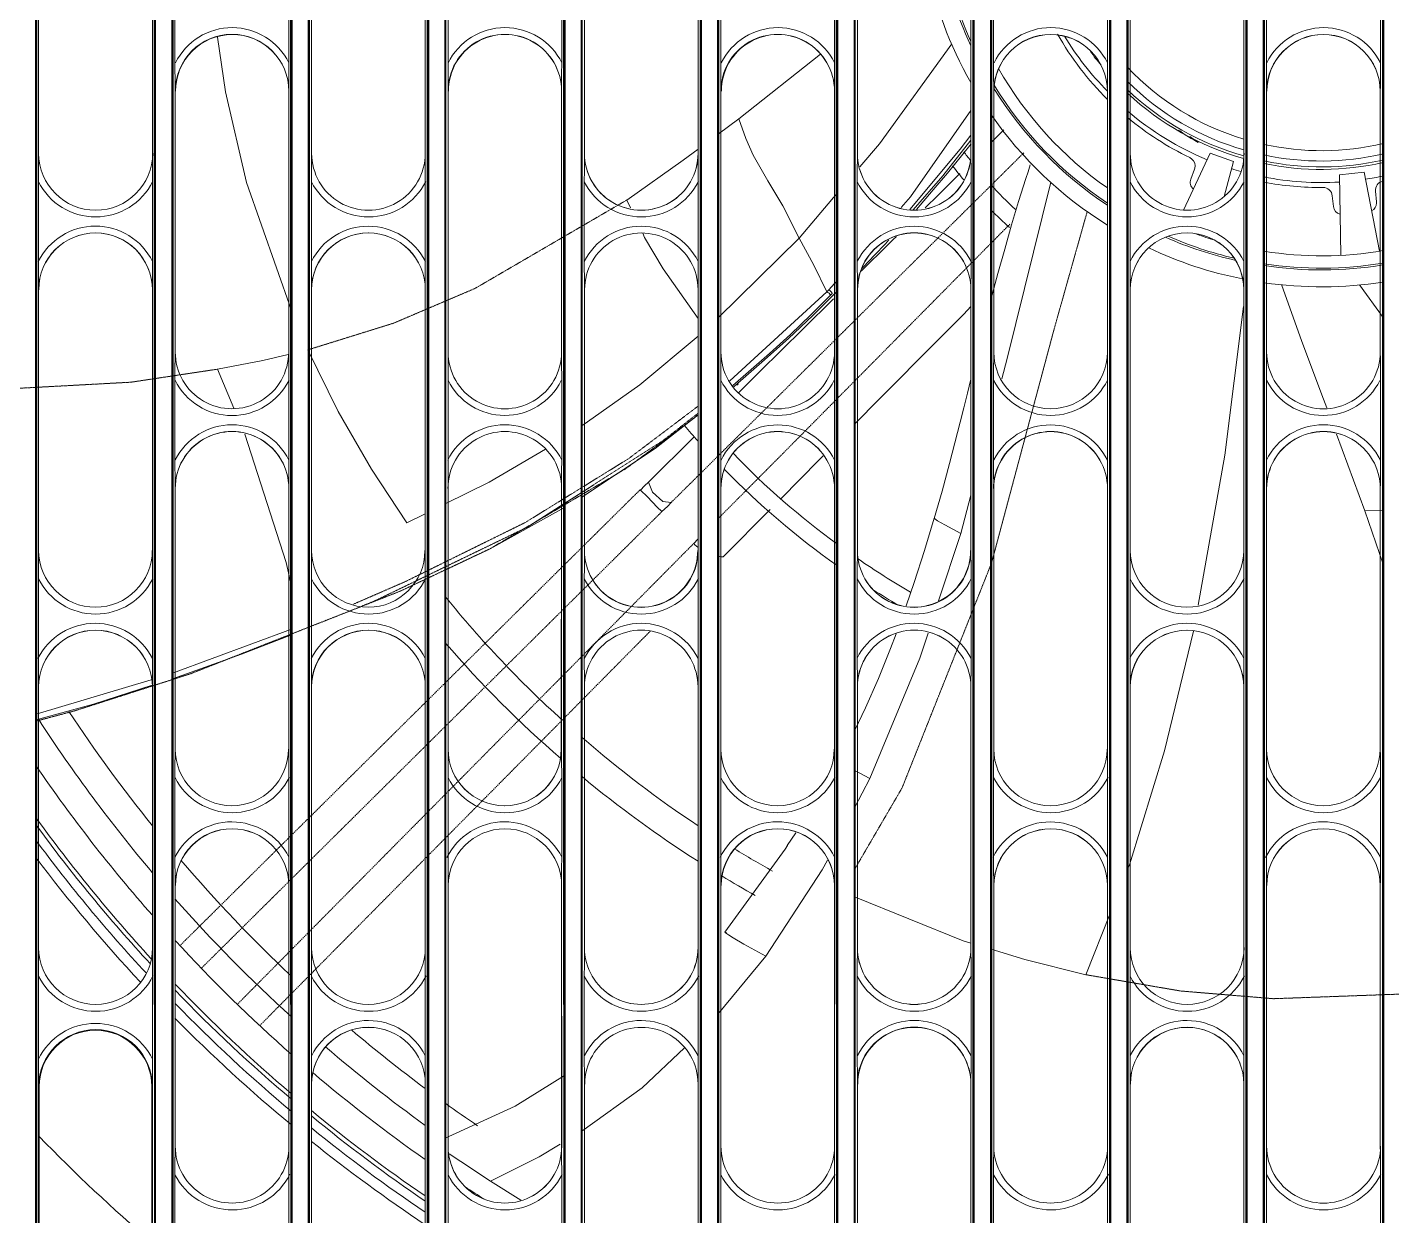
# Model space of a CAD drawing. Header units: millimetres. Extents: x -9498 to 115159, y -2045 to 31741.
# Drawn here: x 45141.4 to 45581, y 2691.7 to 3074.4 of the extents above; entities that cross this region are included whole.
import ezdxf

# ---------------------------------------------------------------- set-up
doc = ezdxf.new("R2010")
doc.units = ezdxf.units.MM
doc.linetypes.add('PDF_IMPORT', pattern=[1, 0.8, -0.2])
doc.layers.add('PDF5_Geometry', color=7, linetype='Continuous')

# ---------------------------------------------------------------- blocks, each defined once
blk = doc.blocks.new('pohlad vonkajšia')
at = {"layer": 'PDF5_Geometry', "lineweight": 13}
for points in [[(16148.65, 2749.99), (16148.65, 2113.05), (16129.29, 2113.05), (16129.29, 2749.99)], [(16129.39, 2749.99), (16129.39, 2113.15), (16129.29, 2113.05)], [(16129.5, 2749.99), (16129.5, 2113.41)], [(16148.13, 2451.62), (16148.13, 2409.65), (16148.13, 2408.63), (16148.15, 2407.59), (16148.15, 2405.52), (16148.15, 2405.07), (16148.15, 2392.23), (16148.15, 2390.44), (16148.13, 2388.31), (16148.13, 2387.79), (16148.13, 2387.67), (16148.13, 2345.7), (16148.13, 2344.67), (16148.15, 2343.65), (16148.15, 2341.6), (16148.15, 2341.14), (16148.15, 2328.31), (16148.15, 2326.47), (16148.13, 2324.39), (16148.13, 2323.87), (16148.13, 2323.71), (16148.13, 2281.76), (16148.13, 2280.75), (16148.15, 2279.71), (16148.15, 2277.65), (16148.15, 2277.17), (16148.15, 2263.8), (16148.15, 2261.18), (16148.15, 2259.4), (16148.15, 2218.21)], [(16148.45, 2113.41), (16148.34, 2750.09)], [(16148.55, 2749.99), (16148.55, 2113.15), (16148.65, 2113.05)], [(16170.64, 2749.99), (16170.64, 2113.05), (16151.27, 2113.05), (16151.27, 2749.99)], [(16151.27, 2113.05), (16151.38, 2113.15), (16151.38, 2749.99)], [(16151.48, 2749.99), (16151.48, 2113.41), (16170.43, 2113.41)], [(16170.12, 2437.06), (16170.12, 2424.21), (16170.12, 2422.41), (16170.12, 2420.27), (16170.12, 2419.75), (16170.12, 2419.65), (16170.12, 2377.66), (16170.12, 2376.64), (16170.12, 2375.62), (16170.12, 2373.55), (16170.12, 2373.1), (16170.12, 2360.26), (16170.12, 2358.45), (16170.12, 2356.34), (16170.12, 2355.82), (16170.12, 2355.68), (16170.12, 2313.71), (16170.12, 2312.72), (16170.12, 2311.7), (16170.12, 2309.62), (16170.12, 2309.15), (16170.12, 2296.32), (16170.12, 2294.5), (16170.12, 2292.4), (16170.12, 2291.88), (16170.12, 2291.76), (16170.12, 2249.79), (16170.12, 2248.77), (16170.12, 2247.75), (16170.12, 2245.68), (16170.12, 2245.2), (16170.12, 2230.95)], [(16170.43, 2113.41), (16170.32, 2750.09)], [(16170.64, 2113.05), (16170.53, 2113.15), (16170.53, 2749.99)], [(16192.64, 2749.99), (16192.64, 2113.05), (16173.24, 2113.05), (16173.24, 2749.99)], [(16173.34, 2749.99), (16173.34, 2113.15), (16173.24, 2113.05)], [(16173.44, 2749.99), (16173.44, 2113.41), (16192.43, 2113.41)], [(16192.1, 2451.62), (16192.1, 2409.65), (16192.1, 2408.63), (16192.1, 2407.59), (16192.1, 2405.52), (16192.1, 2405.07), (16192.1, 2392.23), (16192.1, 2390.44), (16192.1, 2388.31), (16192.1, 2387.79), (16192.1, 2387.67), (16192.1, 2345.7), (16192.1, 2344.67), (16192.1, 2343.65), (16192.1, 2341.6), (16192.1, 2341.14), (16192.1, 2328.31), (16192.1, 2326.47), (16192.1, 2324.39), (16192.1, 2323.87), (16192.1, 2323.71), (16192.1, 2281.76), (16192.1, 2280.75), (16192.1, 2279.71), (16192.1, 2277.65), (16192.1, 2277.17), (16192.1, 2264.35), (16192.1, 2262.53), (16192.1, 2260.44), (16192.1, 2259.92), (16192.1, 2259.78), (16192.1, 2217.82)], [(16192.43, 2113.41), (16192.31, 2750.09)], [(16192.53, 2749.99), (16192.53, 2113.15), (16192.64, 2113.05)], [(16214.62, 2749.99), (16214.62, 2113.05), (16195.22, 2113.05), (16195.22, 2749.99)], [(16195.22, 2113.05), (16195.32, 2113.15), (16195.32, 2749.99)], [(16195.41, 2749.99), (16195.41, 2113.41), (16214.41, 2113.41)], [(16214.1, 2437.06), (16214.1, 2424.21), (16214.06, 2422.41), (16214.06, 2420.27), (16214.06, 2419.75), (16214.06, 2419.65), (16214.06, 2377.66), (16214.06, 2376.64), (16214.06, 2375.62), (16214.1, 2373.55), (16214.1, 2373.1), (16214.1, 2360.26), (16214.06, 2358.45), (16214.06, 2356.34), (16214.06, 2355.82), (16214.06, 2355.68), (16214.06, 2313.71), (16214.06, 2312.72), (16214.06, 2311.7), (16214.1, 2309.62), (16214.1, 2309.15), (16214.1, 2296.32), (16214.06, 2294.5), (16214.06, 2292.4), (16214.06, 2291.88), (16214.06, 2291.76), (16214.06, 2249.79), (16214.06, 2248.77), (16214.06, 2247.75), (16214.1, 2245.68), (16214.1, 2245.2), (16214.1, 2232.37)], [(16214.41, 2113.41), (16214.31, 2750.09)], [(16214.51, 2749.99), (16214.51, 2113.15), (16214.62, 2113.05)], [(16236.58, 2749.99), (16236.58, 2113.05), (16217.18, 2113.05), (16217.18, 2749.99)], [(16217.18, 2113.05), (16217.29, 2113.15), (16217.29, 2749.99)], [(16217.39, 2749.99), (16217.39, 2113.41), (16236.39, 2113.41)], [(16236.39, 2749.99), (16236.39, 2113.41)], [(16236.03, 2217.82), (16236.03, 2259.78), (16236.03, 2259.92), (16236.05, 2260.44), (16236.05, 2262.53), (16236.05, 2264.35), (16236.05, 2277.17), (16236.05, 2277.65), (16236.05, 2279.71), (16236.05, 2280.75), (16236.03, 2281.76), (16236.03, 2323.71), (16236.03, 2323.87), (16236.05, 2324.39), (16236.05, 2326.47), (16236.05, 2328.31), (16236.05, 2341.14), (16236.05, 2341.6), (16236.05, 2343.65), (16236.05, 2344.67), (16236.03, 2345.7), (16236.03, 2387.67), (16236.03, 2387.79), (16236.05, 2388.31), (16236.05, 2390.44), (16236.05, 2392.23), (16236.05, 2405.07), (16236.05, 2405.52), (16236.05, 2407.59), (16236.05, 2408.63), (16236.03, 2409.65), (16236.03, 2451.62)], [(16217.74, 2451.62), (16217.74, 2409.65), (16217.74, 2409.51), (16217.74, 2408.99), (16217.74, 2406.87), (16217.7, 2405.07), (16217.7, 2392.23), (16217.7, 2392.09), (16217.74, 2388.71), (16217.74, 2387.67), (16217.74, 2345.7), (16217.74, 2345.57), (16217.74, 2345.05), (16217.74, 2342.92), (16217.7, 2341.14), (16217.7, 2328.31), (16217.7, 2328.13), (16217.74, 2324.75), (16217.74, 2323.71), (16217.74, 2281.76), (16217.74, 2281.6), (16217.74, 2281.08), (16217.74, 2279), (16217.7, 2277.17), (16217.7, 2264.35), (16217.7, 2264.18), (16217.74, 2260.82), (16217.74, 2259.78), (16217.74, 2217.82)], [(16236.5, 2749.99), (16236.5, 2113.15), (16236.58, 2113.05)], [(16258.55, 2749.99), (16258.55, 2113.05), (16239.17, 2113.05), (16239.17, 2749.99)], [(16239.27, 2749.99), (16239.27, 2113.15), (16239.17, 2113.05)], [(16239.37, 2749.99), (16239.37, 2113.41), (16258.34, 2113.41)], [(16258.03, 2437.06), (16258.03, 2424.21), (16258.03, 2422.41), (16258.01, 2420.27), (16258.01, 2419.75), (16258.01, 2419.65), (16258.01, 2377.66), (16258.01, 2376.64), (16258.03, 2375.62), (16258.03, 2373.55), (16258.03, 2373.1), (16258.03, 2360.26), (16258.03, 2358.45), (16258.01, 2356.34), (16258.01, 2355.82), (16258.01, 2355.68), (16258.01, 2313.71), (16258.01, 2312.72), (16258.03, 2311.7), (16258.03, 2309.62), (16258.03, 2309.15), (16258.03, 2296.32), (16258.03, 2294.5), (16258.01, 2292.4), (16258.01, 2291.88), (16258.01, 2291.76), (16258.01, 2249.79), (16258.01, 2248.77), (16258.03, 2247.75), (16258.03, 2245.68), (16258.03, 2245.2), (16258.03, 2232.37)], [(16258.34, 2113.41), (16258.24, 2750.09)], [(16258.44, 2749.99), (16258.44, 2113.15), (16258.55, 2113.05)], [(16280.53, 2749.99), (16280.53, 2113.05), (16261.17, 2113.05), (16261.17, 2749.99)], [(16261.17, 2113.05), (16261.25, 2113.15), (16261.25, 2749.99)], [(16261.36, 2749.99), (16261.36, 2113.41), (16280.32, 2113.41)], [(16279.99, 2451.62), (16279.99, 2409.65), (16279.99, 2408.63), (16280.01, 2407.59), (16280.01, 2405.52), (16280.01, 2405.07), (16280.01, 2392.23), (16280.01, 2390.44), (16279.99, 2388.31), (16279.99, 2387.79), (16279.99, 2387.67), (16279.99, 2345.7), (16279.99, 2344.67), (16280.01, 2343.65), (16280.01, 2341.6), (16280.01, 2341.14), (16280.01, 2328.31), (16280.01, 2326.47), (16279.99, 2324.39), (16279.99, 2323.87), (16279.99, 2323.71), (16279.99, 2281.76), (16279.99, 2280.75), (16280.01, 2279.71), (16280.01, 2277.65), (16280.01, 2277.17), (16280.01, 2264.35), (16280.01, 2262.53), (16279.99, 2260.44), (16279.99, 2259.92), (16279.99, 2259.78), (16279.99, 2217.82)], [(16280.32, 2113.41), (16280.22, 2750.09)], [(16280.43, 2749.99), (16280.43, 2113.15), (16280.53, 2113.05)], [(16302.51, 2749.99), (16302.51, 2113.05), (16283.13, 2113.05), (16283.13, 2749.99)], [(16283.13, 2113.05), (16283.23, 2113.15), (16283.23, 2749.99)], [(16283.34, 2749.99), (16283.34, 2113.41)], [(16283.65, 2232.37), (16283.65, 2245.2), (16283.65, 2247.02), (16283.68, 2249.12), (16283.68, 2249.64), (16283.68, 2249.79), (16283.68, 2291.76), (16283.68, 2292.75), (16283.65, 2293.77), (16283.65, 2295.85), (16283.65, 2296.32), (16283.65, 2309.15), (16283.65, 2310.97), (16283.68, 2313.07), (16283.68, 2313.59), (16283.68, 2313.71), (16283.68, 2355.68), (16283.68, 2356.7), (16283.65, 2357.74), (16283.65, 2359.81), (16283.65, 2360.26), (16283.65, 2373.1), (16283.65, 2374.91), (16283.68, 2377.02), (16283.68, 2377.54), (16283.68, 2377.66), (16283.68, 2419.65), (16283.68, 2420.66), (16283.65, 2421.66), (16283.65, 2423.76), (16283.65, 2424.21), (16283.65, 2437.06)], [(16283.34, 2113.41), (16302.3, 2113.41), (16302.3, 2749.99)], [(16302.41, 2749.99), (16302.41, 2113.15), (16302.51, 2113.05)], [(16324.49, 2749.99), (16324.49, 2113.05), (16305.11, 2113.05), (16305.11, 2749.99)], [(16305.22, 2113.15), (16305.32, 2749.99), (16305.32, 2113.41)], [(16305.65, 2217.82), (16305.65, 2259.78), (16305.63, 2260.78), (16305.63, 2261.81), (16305.63, 2263.87), (16305.63, 2264.35), (16305.63, 2277.17), (16305.63, 2279), (16305.65, 2281.08), (16305.65, 2281.6), (16305.65, 2281.76), (16305.65, 2323.71), (16305.63, 2324.72), (16305.63, 2325.76), (16305.63, 2327.82), (16305.63, 2328.31), (16305.63, 2341.14), (16305.63, 2342.92), (16305.65, 2345.05), (16305.65, 2345.57), (16305.65, 2345.7), (16305.65, 2387.67), (16305.65, 2387.84), (16305.65, 2388), (16305.65, 2388.19), (16305.63, 2388.32), (16305.63, 2388.69), (16305.63, 2389.71), (16305.63, 2390.75), (16305.63, 2391.77), (16305.63, 2392.23), (16305.63, 2405.07), (16305.63, 2405.97), (16305.63, 2406.87), (16305.63, 2407.93), (16305.65, 2408.99), (16305.65, 2409.51), (16305.65, 2409.65), (16305.65, 2451.62)], [(16324.29, 2749.99), (16324.29, 2113.41), (16323.97, 2123.41)], [(16324.39, 2749.99), (16324.39, 2113.15), (16324.49, 2113.05)], [(16346.48, 2749.99), (16346.48, 2113.05), (16327.09, 2113.05), (16327.09, 2749.99)], [(16327.09, 2113.05), (16327.2, 2113.15), (16327.2, 2749.99)], [(16327.3, 2749.99), (16327.3, 2113.41)], [(16327.61, 2232.37), (16327.61, 2245.2), (16327.61, 2247.02), (16327.61, 2249.12), (16327.63, 2249.64), (16327.63, 2249.79), (16327.63, 2291.76), (16327.61, 2292.75), (16327.61, 2293.77), (16327.61, 2295.85), (16327.61, 2296.32), (16327.61, 2309.15), (16327.61, 2310.97), (16327.61, 2313.07), (16327.63, 2313.59), (16327.63, 2313.71), (16327.63, 2355.68), (16327.61, 2356.7), (16327.61, 2357.74), (16327.61, 2359.81), (16327.61, 2360.26), (16327.61, 2373.1), (16327.61, 2374.02), (16327.61, 2374.91), (16327.61, 2375.98), (16327.61, 2377.02), (16327.63, 2377.54), (16327.63, 2377.66), (16327.63, 2419.65), (16327.61, 2419.82), (16327.61, 2419.96), (16327.61, 2420.15), (16327.61, 2420.31), (16327.61, 2420.66), (16327.61, 2421.66), (16327.61, 2422.72), (16327.61, 2423.76), (16327.61, 2424.21), (16327.61, 2437.06)], [(16346.29, 2749.99), (16346.29, 2113.41), (16327.3, 2113.41)], [(16346.39, 2749.99), (16346.39, 2113.15), (16346.48, 2113.05)], [(16301.99, 2437.06), (16301.99, 2424.21), (16301.99, 2423.29), (16301.99, 2422.41), (16301.99, 2421.33), (16301.99, 2420.27), (16301.99, 2419.75), (16301.99, 2419.65), (16301.99, 2377.66), (16301.99, 2377.49), (16301.99, 2377.33), (16301.99, 2377.14), (16301.99, 2376.97), (16301.99, 2376.62), (16301.99, 2375.74), (16301.99, 2374.94), (16301.99, 2374.96), (16301.99, 2374.11), (16301.99, 2373.24), (16301.99, 2373.1), (16301.99, 2360.26), (16301.99, 2358.45), (16301.99, 2356.34), (16301.99, 2355.82), (16301.99, 2355.68), (16301.99, 2313.71), (16301.99, 2312.67), (16301.99, 2309.31), (16301.99, 2309.15), (16301.99, 2296.32), (16301.99, 2294.5), (16301.99, 2292.4), (16301.99, 2291.88), (16301.99, 2291.76), (16301.99, 2249.79), (16301.99, 2248.75), (16301.99, 2245.37), (16301.99, 2245.2), (16301.99, 2232.37)], [(16323.96, 2451.62), (16323.96, 2409.65), (16323.97, 2409.46), (16323.97, 2409.3), (16323.97, 2409.13), (16323.97, 2408.94), (16323.97, 2408.61), (16323.97, 2407.72), (16323.97, 2406.89), (16323.97, 2406.93), (16323.97, 2406.06), (16323.97, 2405.21), (16323.97, 2405.07), (16323.97, 2392.23), (16323.97, 2391.31), (16323.97, 2390.44), (16323.97, 2389.35), (16323.97, 2388.31), (16323.97, 2387.79), (16323.96, 2387.67), (16323.96, 2345.7), (16323.97, 2344.66), (16323.97, 2341.27), (16323.97, 2341.14), (16323.97, 2328.31), (16323.97, 2326.47), (16323.97, 2324.39), (16323.97, 2323.87), (16323.96, 2323.71), (16323.96, 2281.76), (16323.97, 2280.7), (16323.97, 2277.34), (16323.97, 2277.17), (16323.97, 2264.35), (16323.97, 2262.53), (16323.97, 2260.44), (16323.97, 2259.92), (16323.96, 2259.78), (16323.96, 2217.82)], [(16345.96, 2437.06), (16345.96, 2424.21), (16345.96, 2423.29), (16345.96, 2422.41), (16345.96, 2421.33), (16345.96, 2420.27), (16345.92, 2419.75), (16345.92, 2419.65), (16345.92, 2377.66), (16345.92, 2377.49), (16345.92, 2377.33), (16345.92, 2377.14), (16345.96, 2376.97), (16345.96, 2376.62), (16345.96, 2375.74), (16345.96, 2374.94), (16345.96, 2374.96), (16345.96, 2374.11), (16345.96, 2373.24), (16345.96, 2373.1), (16345.96, 2360.26), (16345.96, 2358.45), (16345.96, 2356.34), (16345.92, 2355.82), (16345.92, 2355.68), (16345.92, 2313.71), (16345.96, 2312.67), (16345.96, 2309.31), (16345.96, 2309.15), (16345.96, 2296.32), (16345.96, 2294.5), (16345.96, 2292.4), (16345.92, 2291.88), (16345.92, 2291.76), (16345.92, 2249.79), (16345.96, 2248.75), (16345.96, 2245.37), (16345.96, 2245.2), (16345.96, 2232.37)], [(16195.76, 2437.06), (16195.76, 2424.21), (16195.76, 2424.07), (16195.76, 2420.69), (16195.77, 2419.65), (16195.77, 2377.66), (16195.77, 2377.54), (16195.77, 2377.02), (16195.76, 2374.91), (16195.76, 2373.1), (16195.76, 2360.26), (16195.76, 2360.12), (16195.76, 2356.72), (16195.77, 2355.68), (16195.77, 2313.71), (16195.77, 2313.59), (16195.77, 2313.07), (16195.76, 2310.97), (16195.76, 2309.15), (16195.76, 2296.32), (16195.76, 2296.17), (16195.76, 2292.8), (16195.77, 2291.76), (16195.77, 2249.79), (16195.77, 2249.64), (16195.77, 2249.12), (16195.76, 2247.02), (16195.76, 2245.2), (16195.76, 2232.37)], [(16239.7, 2437.06), (16239.7, 2424.21), (16239.7, 2424.07), (16239.72, 2420.69), (16239.72, 2419.65), (16239.72, 2377.66), (16239.72, 2377.54), (16239.72, 2377.02), (16239.7, 2374.91), (16239.7, 2373.1), (16239.7, 2360.26), (16239.7, 2360.12), (16239.72, 2356.72), (16239.72, 2355.68), (16239.72, 2313.71), (16239.72, 2313.59), (16239.72, 2313.07), (16239.7, 2310.97), (16239.7, 2309.15), (16239.7, 2296.32), (16239.7, 2296.17), (16239.72, 2292.8), (16239.72, 2291.76), (16239.72, 2249.79), (16239.72, 2249.64), (16239.72, 2249.12), (16239.7, 2247.02), (16239.7, 2245.2), (16239.7, 2232.37)], [(16261.7, 2451.62), (16261.7, 2409.65), (16261.7, 2409.51), (16261.7, 2408.99), (16261.67, 2406.87), (16261.67, 2405.07), (16261.67, 2392.23), (16261.67, 2392.09), (16261.7, 2388.71), (16261.7, 2387.67), (16261.7, 2345.7), (16261.7, 2345.57), (16261.7, 2345.05), (16261.67, 2342.92), (16261.67, 2341.14), (16261.67, 2328.31), (16261.67, 2328.13), (16261.7, 2324.75), (16261.7, 2323.71), (16261.7, 2281.76), (16261.7, 2281.6), (16261.7, 2281.08), (16261.67, 2279), (16261.67, 2277.17), (16261.67, 2264.35), (16261.67, 2264.18), (16261.7, 2260.82), (16261.7, 2259.78), (16261.7, 2217.82)], [(16173.79, 2217.82), (16173.79, 2259.78), (16173.79, 2260.82), (16173.76, 2264.18), (16173.76, 2264.35), (16173.76, 2277.17), (16173.76, 2279), (16173.79, 2281.08), (16173.79, 2281.6), (16173.79, 2281.76), (16173.79, 2323.71), (16173.79, 2324.75), (16173.76, 2328.13), (16173.76, 2328.31), (16173.76, 2341.14), (16173.76, 2342.92), (16173.79, 2345.05), (16173.79, 2345.57), (16173.79, 2345.7), (16173.79, 2387.67), (16173.79, 2388.71), (16173.76, 2392.09), (16173.76, 2392.23), (16173.76, 2405.07), (16173.76, 2406.87), (16173.79, 2408.99), (16173.79, 2409.51), (16173.79, 2409.65), (16173.79, 2451.62)], [(16129.81, 2451.62), (16129.81, 2409.65), (16129.81, 2409.51), (16129.81, 2408.99), (16129.79, 2406.87), (16129.79, 2405.07), (16129.79, 2392.23), (16129.79, 2392.09), (16129.81, 2388.71), (16129.81, 2387.67), (16129.81, 2345.7), (16129.81, 2345.57), (16129.81, 2345.05), (16129.79, 2342.92), (16129.79, 2341.14), (16129.79, 2328.31), (16129.79, 2328.13), (16129.81, 2324.75), (16129.81, 2323.71), (16129.81, 2281.76), (16129.81, 2281.6), (16129.81, 2281.08), (16129.79, 2279), (16129.79, 2277.17), (16129.79, 2263.8), (16129.79, 2263.25), (16129.81, 2261.34), (16129.81, 2259.4), (16129.81, 2218.21)], [(16151.77, 2437.06), (16151.77, 2424.21), (16151.77, 2424.07), (16151.81, 2420.69), (16151.81, 2419.65), (16151.81, 2377.66), (16151.81, 2377.54), (16151.81, 2377.02), (16151.77, 2374.91), (16151.77, 2373.1), (16151.77, 2360.26), (16151.77, 2360.12), (16151.81, 2356.72), (16151.81, 2355.68), (16151.81, 2313.71), (16151.81, 2313.59), (16151.81, 2313.07), (16151.77, 2310.97), (16151.77, 2309.15), (16151.77, 2296.32), (16151.77, 2296.17), (16151.81, 2292.8), (16151.81, 2291.76), (16151.81, 2249.79), (16151.81, 2249.64), (16151.81, 2249.12), (16151.77, 2247.02), (16151.77, 2245.2), (16151.77, 2230.95)], [(16158.62, 2428.32), (16159.89, 2419.55), (16163.32, 2404.92), (16170.53, 2384.35)], [(16276.89, 2427.28), (16265.26, 2411.19), (16262.08, 2407.46)], [(16255.74, 2425.58), (16242.58, 2415.21), (16243.74, 2412.01), (16244.9, 2409.35), (16247.28, 2405.19), (16249.71, 2401.21), (16252.31, 2395.99), (16258.44, 2403.22)], [(16279.99, 2416.55), (16270.27, 2402.63), (16268.78, 2400.91)], [(16239.27, 2412.73), (16242.58, 2415.21)], [(16285.3, 2413.43), (16283.23, 2411.38)], [(16316.62, 2411.4), (16316.05, 2411.69), (16315.46, 2412.02), (16314.35, 2412.75), (16313.88, 2413.08), (16313.62, 2413.24), (16313.4, 2413.38)], [(16279.99, 2412.56), (16278.26, 2410.31), (16270.13, 2400.6)], [(16270.68, 2400.56), (16275.45, 2406.04), (16279.96, 2411.75)], [(16271.22, 2400.6), (16273.92, 2403.75), (16276.23, 2406.46), (16278.47, 2409.23), (16280.01, 2411.19)], [(16316.69, 2411.52), (16316.68, 2411.49), (16316.24, 2411.71), (16315.83, 2411.94), (16315.25, 2412.33)], [(16225.16, 2400.84), (16224.55, 2402.12), (16233.65, 2408.52), (16236.03, 2410.29)], [(16314.25, 2400.49), (16318.53, 2409.65), (16322.27, 2408.3), (16320.78, 2402.71)], [(16289.56, 2407.78), (16289.2, 2406.67), (16288.83, 2405.59), (16287.65, 2401.88), (16286.55, 2398.15), (16285.44, 2394.2), (16284.33, 2390.27), (16283.22, 2386.04)], [(16316, 2407.1), (16315.41, 2405.5)], [(16278.19, 2406.37), (16274.7, 2402.92), (16272.61, 2400.86)], [(16292.84, 2405), (16285.82, 2376.61), (16284.97, 2373.33)], [(16339.58, 2393.25), (16339.35, 2406.18), (16343.32, 2406.61), (16345.8, 2393.89)], [(16227.12, 2396.78), (16227.43, 2396.09), (16230.43, 2391.06), (16236.03, 2383.05)], [(16258.48, 2389.21), (16257.11, 2387.67), (16256.8, 2387.35), (16254.68, 2391.65), (16252.31, 2395.99), (16239.27, 2383.16)], [(16268, 2396.26), (16267.48, 2395.74), (16265.52, 2393.82), (16263.56, 2391.88), (16262.29, 2390.65)], [(16262.4, 2391.08), (16262.71, 2391.39), (16264.46, 2393.25), (16266.21, 2395.09), (16266.78, 2395.71)], [(16257.37, 2386.78), (16257.26, 2386.96), (16257.13, 2387.13), (16256.95, 2387.25), (16256.8, 2387.35), (16241.18, 2373.02)], [(16241.64, 2372.27), (16247.57, 2377.39), (16250.94, 2380.47), (16254.2, 2383.63), (16257.37, 2386.78), (16257.65, 2387.08), (16257.58, 2387.25), (16257.44, 2387.42), (16257.26, 2387.56), (16257.11, 2387.67)], [(16241.78, 2372.06), (16242.44, 2372.62), (16246.33, 2376), (16250.61, 2379.85), (16254.53, 2383.54), (16258.24, 2387.22)], [(16337.31, 2368.67), (16336.8, 2370.05), (16333.32, 2379.34), (16330.01, 2388.5)], [(16342.58, 2388.46), (16346.39, 2383.23)], [(16257.84, 2386.21), (16252.95, 2381.37), (16249.5, 2377.94), (16246.01, 2374.49), (16242.63, 2371.14)], [(16261.25, 2366.03), (16261.49, 2366.31), (16265.05, 2369.88), (16268.58, 2373.43), (16271.19, 2376.09), (16273.8, 2378.69), (16276.3, 2381.23), (16278.83, 2383.75), (16279.99, 2384.96)], [(16316.62, 2336.91), (16320.92, 2361.02), (16323.92, 2384.98)], [(16236.03, 2380.18), (16226.65, 2372.39), (16217.29, 2365.77)], [(16170.01, 2377.26), (16165.92, 2376.31), (16158.64, 2374.89), (16161.26, 2368.61)], [(16192.1, 2351.59), (16189.12, 2350.13), (16183.43, 2358.8), (16178.07, 2368.09), (16173.15, 2377.99)], [(16242.44, 2372.62), (16242.49, 2372.5), (16242.44, 2372.39), (16242.37, 2372.38), (16242.29, 2372.39), (16242.23, 2372.41)], [(16279.99, 2373.29), (16279.42, 2371.02), (16278.83, 2368.68), (16278.26, 2366.34), (16277.41, 2363.01), (16276.52, 2359.7), (16275.35, 2355.26), (16274.08, 2350.83)], [(16217.29, 2354.26), (16229.13, 2362.11), (16236.03, 2367.54)], [(16170.53, 2339.97), (16169.7, 2343.77), (16163.01, 2364.44)], [(16235.42, 2364), (16228.07, 2356.7), (16227.43, 2356.1), (16226.77, 2355.4)], [(16338.88, 2364.42), (16343.42, 2352.09), (16346.39, 2352.18)], [(16211.45, 2362.01), (16202.41, 2356.69), (16195.32, 2353.2)], [(16249.38, 2354.03), (16255.57, 2360.29), (16256.21, 2360.93)], [(16226.72, 2355.49), (16226.72, 2355.47), (16226.77, 2355.4), (16227.88, 2354.31), (16229.47, 2352.68), (16230.2, 2351.95), (16231.09, 2352.79), (16231.69, 2353.41), (16230.34, 2353.6), (16228.68, 2355.09), (16228.07, 2356.7)], [(16279.99, 2354.61), (16278.36, 2348.42), (16275.78, 2349.8), (16274.62, 2350.48), (16274.12, 2350.84)], [(16195.32, 2342.54), (16202.57, 2345.97), (16214.51, 2352.6)], [(16231.69, 2353.41), (16231.8, 2353.53), (16231.85, 2353.7)], [(16239.27, 2344.83), (16239.72, 2344.67), (16240.1, 2344.67), (16247.63, 2352.28)], [(16346.39, 2343.51), (16343.42, 2352.09)], [(16274.08, 2350.91), (16272.5, 2345.7), (16270.86, 2340.55), (16269.57, 2336.78)], [(16236.03, 2347.53), (16235.99, 2347.52), (16235.33, 2346.82), (16235.53, 2346.63), (16236.03, 2346.15)], [(16278.36, 2348.42), (16274.77, 2337.58)], [(16170.53, 2333.04), (16151.38, 2325.97)], [(16170.53, 2332.09), (16162.51, 2329.02), (16151.38, 2325.05)], [(16273.08, 2332.4), (16271.76, 2328.38), (16263.71, 2309.01), (16261.25, 2304.28)], [(16267.94, 2332.28), (16267.01, 2329.9), (16265.08, 2325.1), (16262.99, 2320.35), (16261.3, 2316.78)], [(16305.22, 2294.38), (16305.51, 2295.11), (16311.18, 2313.43), (16315.84, 2332.68)], [(16147.94, 2324.86), (16129.39, 2319.36)], [(16148.1, 2323.99), (16138.67, 2320.97), (16129.39, 2318.43)], [(16261.25, 2310.28), (16261.98, 2309.9), (16263.71, 2309.01)], [(16251.8, 2300.26), (16250.4, 2298.18)], [(16250.43, 2298.18), (16250.05, 2297.62), (16240.36, 2284.24), (16240.47, 2284.14), (16240.6, 2284.03), (16240.93, 2283.79), (16241.71, 2283.32), (16243.43, 2282.31), (16246.97, 2280.37)], [(16256.87, 2295.84), (16256.05, 2294.26), (16246.97, 2280.37), (16239.27, 2271.1)], [(16279.99, 2282.49), (16278.74, 2282.85), (16261.25, 2289.91)], [(16302.41, 2287.27), (16298.51, 2277.39), (16288.66, 2279.84), (16283.23, 2281.48)], [(16240.36, 2284.24), (16240.36, 2284.26), (16240.41, 2284.26), (16240.52, 2284.2), (16240.62, 2284.17)], [(16233.86, 2265.6), (16227.01, 2259.19), (16217.29, 2252.2)], [(16214.51, 2261.15), (16206.59, 2256.21), (16195.17, 2251.04)], [(16195.96, 2248.56), (16197.82, 2247.31), (16202.59, 2244.16)], [(16213.82, 2250.12), (16210.44, 2248.08), (16202.59, 2244.16), (16207.48, 2241.12)]]:
    blk.add_lwpolyline(points, dxfattribs=at)
at = {"layer": 'PDF5_Geometry', "linetype": 'PDF_IMPORT', "lineweight": 13, "ltscale": 0.095354}
blk.add_lwpolyline([(16323.96, 2153.86), (16323.96, 2707.38)], dxfattribs=at)
at = {"layer": 'PDF5_Geometry', "lineweight": 13}
for points in [[(16129.81, 2409.65, 0.999232), (16148.18, 2409.66, -0.999232), (16129.81, 2409.65), (16129.81, 2451.62, -0.997444), (16148.13, 2451.62), (16148.13, 2409.65)], [(16173.79, 2409.65, 1.000038), (16192.1, 2409.62, -1.000038), (16173.79, 2409.65), (16173.79, 2451.62, -0.998252), (16192.1, 2451.62), (16192.1, 2409.65)], [(16236.03, 2451.62, 1.000272), (16217.77, 2451.63, -1.000272), (16236.03, 2451.62), (16236.03, 2409.65, -1.002059), (16217.74, 2409.65, 1.002059), (16236.05, 2409.66)], [(16280, 2409.65, -1.002667), (16261.7, 2409.65), (16261.7, 2451.62, -1.00088), (16279.99, 2451.62), (16279.99, 2409.65, -1.00206), (16261.7, 2409.65)], [(16305.65, 2409.65, 1.000037), (16324, 2409.66, -1.000037), (16305.65, 2409.65), (16305.65, 2451.62, -0.99825), (16323.96, 2451.62), (16323.96, 2409.65)], [(16151.81, 2377.66, 1.000954), (16170.09, 2377.66, -1.000954), (16151.81, 2377.66), (16151.81, 2419.65, -0.999197), (16170.12, 2419.65), (16170.12, 2377.66)], [(16195.77, 2377.66, 1.001764), (16214.04, 2377.66, -1.001764), (16195.77, 2377.66), (16195.77, 2419.65, -1.000008), (16214.06, 2419.65), (16214.06, 2377.66)], [(16239.72, 2377.66, 1.001764), (16258.01, 2377.68, -1.001764), (16239.72, 2377.66), (16239.72, 2419.65, -1.000009), (16258.01, 2419.65), (16258.01, 2377.66)], [(16283.68, 2377.66, 0.999742), (16301.97, 2377.64, -0.999742), (16283.68, 2377.66), (16283.68, 2419.65, -0.997987), (16301.99, 2419.65), (16301.99, 2377.66)], [(16295.06, 2428.51, 0.060735), (16301.99, 2419.65, 0.997987), (16283.7, 2419.63)], [(16327.63, 2377.66, 1.000549), (16345.94, 2377.67, -1.000549), (16327.63, 2377.66), (16327.63, 2419.65, -0.998795), (16345.92, 2419.65), (16345.92, 2377.66)], [(16345.33, 2401.83), (16345.18, 2403.53, -0.397839), (16346.34, 2405.14)], [(16338.21, 2402.8), (16338.4, 2401.08, 0.318227), (16339.45, 2399.82)], [(16129.81, 2345.7, 0.998641), (16148.12, 2345.71, -0.998641), (16129.81, 2345.7), (16129.81, 2387.67, -0.998935), (16148.13, 2387.67), (16148.13, 2345.7)], [(16173.79, 2345.7, 0.999449), (16192.04, 2345.67, -0.999449), (16173.79, 2345.7), (16173.79, 2387.67, -0.999743), (16192.1, 2387.67), (16192.1, 2345.7)], [(16236.03, 2387.67, 1.001764), (16217.76, 2387.67, -1.001764), (16236.03, 2387.67), (16236.03, 2345.7, -1.00147), (16217.74, 2345.7, 1.00147), (16235.99, 2345.7)], [(16279.94, 2345.7, -1.002078), (16261.7, 2345.7), (16261.7, 2387.67, -1.002372), (16279.99, 2387.67), (16279.99, 2345.7, -1.001471), (16261.7, 2345.7)], [(16305.65, 2345.7, 0.999448), (16323.94, 2345.7, -0.999448), (16305.65, 2345.7), (16305.65, 2387.67, -0.999741), (16323.96, 2387.67), (16323.96, 2345.7)], [(16318.95, 2395.81), (16318.91, 2395.78, -0.02045), (16316.05, 2396.73)], [(16151.81, 2313.71, 0.999165), (16170.05, 2313.7, -0.999165), (16151.81, 2313.71), (16151.81, 2355.68, -1.001214), (16170.12, 2355.68), (16170.12, 2313.71)], [(16214.06, 2355.68, 1.002023), (16195.75, 2355.67, -1.002023), (16214.06, 2355.68), (16214, 2313.7, -0.999976), (16195.77, 2313.71), (16195.77, 2355.68)], [(16239.72, 2313.71, 0.999977), (16257.97, 2313.72, -0.999977), (16239.72, 2313.71), (16239.72, 2355.68, -1.002024), (16258.01, 2355.68), (16258.01, 2313.71)], [(16283.68, 2313.71, 0.997954), (16301.94, 2313.69, -0.997954), (16283.68, 2313.71), (16283.68, 2355.68, -1.000002), (16301.99, 2355.68), (16301.99, 2313.71)], [(16327.63, 2313.71, 0.998763), (16345.9, 2313.72, -0.998763), (16327.63, 2313.71), (16327.63, 2355.68, -1.000808), (16345.92, 2355.68), (16345.92, 2313.71)], [(16129.81, 2281.76, 0.997688), (16148.17, 2281.77, -0.997688), (16129.81, 2281.76), (16129.81, 2323.71, -0.997744), (16148.13, 2323.71), (16148.13, 2281.76)], [(16173.79, 2281.76, 0.998495), (16192.1, 2281.73, -0.998495), (16173.79, 2281.76), (16173.79, 2323.71, -0.998551), (16192.1, 2323.71), (16192.1, 2281.76)], [(16236.03, 2323.71, 1.00057), (16217.74, 2323.72, -1.00057), (16236.03, 2323.71), (16236.03, 2281.76, -1.000514), (16217.74, 2281.76, 1.000514), (16236.04, 2281.77)], [(16279.99, 2281.76, -1.001122), (16261.7, 2281.76), (16261.7, 2323.71, -1.001178), (16279.99, 2323.71), (16279.99, 2281.76, -1.000515), (16261.7, 2281.76)], [(16305.65, 2281.76, 0.998493), (16323.99, 2281.77, -0.998493), (16305.65, 2281.76), (16305.65, 2323.71, -0.998549), (16323.96, 2323.71), (16323.96, 2281.76)], [(16151.81, 2249.79, 1.001226), (16170.12, 2249.79, -1.001226), (16151.81, 2249.79), (16151.81, 2291.76, -0.997968), (16170.12, 2291.76), (16170.12, 2249.79)], [(16214.06, 2291.76, 0.998778), (16195.8, 2291.76, -0.998778), (16214.06, 2291.76), (16214.07, 2249.79, -1.002035), (16195.77, 2249.79), (16195.77, 2291.76)], [(16239.72, 2249.79, 1.002036), (16258.04, 2249.81, -1.002036), (16239.72, 2249.79), (16239.72, 2291.76, -0.998778), (16258.01, 2291.76), (16258.01, 2249.79)], [(16283.68, 2249.79, 1.000014), (16302, 2249.77, -1.000014), (16283.68, 2249.79), (16283.68, 2291.76, -0.996757), (16301.99, 2291.76), (16301.99, 2249.79)], [(16327.63, 2249.79, 1.000821), (16345.97, 2249.8, -1.000821), (16327.63, 2249.79), (16327.63, 2291.76, -0.997565), (16345.92, 2291.76), (16345.92, 2249.79)], [(16129.9, 2259.4), (16129.81, 2218.21), (16129.9, 2218.21), (16129.9, 2259.4), (16129.81, 2259.4, -0.99773), (16148.15, 2259.4), (16148.08, 2259.4), (16148.05, 2259.4), (16148.05, 2218.21), (16148.08, 2218.21), (16148.05, 2218.21), (16148.05, 2259.4, 0.99773), (16129.9, 2259.4)], [(16173.79, 2217.82, 1.000038), (16192.1, 2217.8, -1.000038), (16173.79, 2217.82), (16173.79, 2259.78, -0.999445), (16192.1, 2259.78), (16192.1, 2217.82)], [(16236.03, 2259.78, 1.001467), (16217.79, 2259.79, -1.001467), (16236.03, 2259.78), (16236.03, 2217.82, -1.002059), (16217.74, 2217.82, 1.002059), (16236.05, 2217.83, -0.021814), (16217.29, 2226.6)], [(16280, 2217.83, -1.002667), (16261.7, 2217.82), (16261.7, 2259.78, -1.002075), (16279.99, 2259.78), (16279.99, 2217.82, -1.00206), (16261.7, 2217.82)], [(16305.65, 2217.82, 1.000037), (16324, 2217.83, -1.000037), (16305.65, 2217.82), (16305.65, 2259.78, -0.999444), (16323.96, 2259.78), (16323.96, 2217.82)]]:
    blk.add_lwpolyline(points, format="xyb", dxfattribs=at)
for points in [[(16217.74, 2451.62), (16217.74, 2409.65)], [(16217.74, 2387.67), (16217.74, 2345.7)], [(16217.74, 2323.71), (16217.74, 2281.76)], [(16217.74, 2259.78), (16217.74, 2217.82)]]:
    blk.add_lwpolyline(points, close=True, dxfattribs=at)
at = {"layer": 'PDF5_Geometry', "linetype": 'PDF_IMPORT', "lineweight": 13, "ltscale": 0.038446}
blk.add_lwpolyline([(16231.69, 2353.41), (16247.31, 2368.89), (16273.28, 2394.62), (16285.71, 2406.94), (16288.52, 2409.73)], dxfattribs=at)
at = {"layer": 'PDF5_Geometry', "linetype": 'PDF_IMPORT', "lineweight": 13, "ltscale": 0.0329}
blk.add_lwpolyline([(16173.15, 2377.99), (16186.98, 2382.29), (16200.11, 2387.89), (16224.55, 2402.12)], dxfattribs=at)
at = {"layer": 'PDF5_Geometry', "linetype": 'PDF_IMPORT', "lineweight": 13, "ltscale": 0.034492}
blk.add_lwpolyline([(16261.25, 2294.35), (16268.9, 2307.47), (16283.32, 2343.7), (16293.43, 2381.48), (16298.72, 2400.25)], dxfattribs=at)
at = {"layer": 'PDF5_Geometry', "linetype": 'PDF_IMPORT', "lineweight": 13, "ltscale": 0.026476}
blk.add_lwpolyline([(16286.25, 2398.22), (16271.01, 2382.83), (16249.45, 2361.06), (16239.27, 2350.83)], dxfattribs=at)
at = {"layer": 'PDF5_Geometry', "linetype": 'PDF_IMPORT', "lineweight": 13, "ltscale": 0.016578}
blk.add_lwpolyline([(16158.64, 2374.89), (16144.67, 2372.79), (16116.29, 2371.25), (16101.97, 2372.05)], dxfattribs=at)
at = {"layer": 'PDF5_Geometry', "linetype": 'PDF_IMPORT', "lineweight": 13, "ltscale": 0.019177}
blk.add_lwpolyline([(16129.39, 2318.22), (16135.55, 2319.86), (16154.31, 2325.86), (16188.09, 2339.16), (16202.59, 2346.01), (16224.4, 2358.87), (16236.03, 2367.47)], dxfattribs=at)
at = {"layer": 'PDF5_Geometry', "linetype": 'PDF_IMPORT', "lineweight": 13, "ltscale": 0.031536}
blk.add_lwpolyline([(16235.98, 2368.89), (16224.9, 2360.52), (16208.2, 2350.2), (16188.91, 2340.7), (16180.5, 2337.04)], dxfattribs=at)
at = {"layer": 'PDF5_Geometry', "linetype": 'PDF_IMPORT', "lineweight": 13, "ltscale": 0.015908}
blk.add_lwpolyline([(16236.03, 2367.78), (16230.5, 2363.48), (16208.57, 2349.47), (16184.04, 2337.62), (16181.87, 2336.73)], dxfattribs=at)
at = {"layer": 'PDF5_Geometry', "linetype": 'PDF_IMPORT', "lineweight": 13, "ltscale": 0.059938}
for points in [[(16226.72, 2355.49), (16152.57, 2282.07)], [(16156.02, 2278.43), (16230.2, 2351.95)]]:
    blk.add_lwpolyline(points, dxfattribs=at)
at = {"layer": 'PDF5_Geometry', "linetype": 'PDF_IMPORT', "lineweight": 13, "ltscale": 0.060467}
blk.add_lwpolyline([(16235.33, 2346.82), (16161.81, 2272.62)], dxfattribs=at)
at = {"layer": 'PDF5_Geometry', "linetype": 'PDF_IMPORT', "lineweight": 13, "ltscale": 0.056931}
blk.add_lwpolyline([(16165.44, 2269.21), (16228.38, 2332.75)], dxfattribs=at)
at = {"layer": 'PDF5_Geometry', "linetype": 'PDF_IMPORT', "lineweight": 13, "ltscale": 0.013547}
blk.add_lwpolyline([(16298.51, 2277.39), (16313.78, 2274.77), (16328.72, 2273.53), (16357.38, 2274.57)], dxfattribs=at)
at = {"layer": 'PDF5_Geometry', "lineweight": 13}
for centre, radius, start, end in [((16335.96, 2452.95), 64.43, 173.0917, 209.692), ((16335.68, 2452.95), 61.46, 173.4737, 205.0307), ((16335.82, 2452.91), 61.28, 173.5289, 204.3529), ((16160.99, 2419.64), 9.13, 0.0694, 179.9774), ((16160.98, 2419.7), 10.18, 26.1792, 153.6095), ((16204.93, 2419.65), 10.23, 26.3789, 153.7452), ((16204.94, 2419.65), 9.12, 0.0226, 180.0235), ((16248.9, 2419.71), 10.17, 26.1567, 153.6774), ((16248.9, 2419.66), 9.11, 359.953, 179.954), ((16292.85, 2419.69), 10.19, 26.2234, 153.5192), ((16335.55, 2452.36), 47.79, 209.4826, 225.3983), ((16336.8, 2419.66), 10.22, 26.3348, 153.5642), ((16336.79, 2419.64), 9.13, 0.046, 179.9078), ((16336.8, 2453.37), 46.45, 216.0314, 219.5224), ((16335.93, 2452.64), 59.27, 209.6657, 235.0459), ((16336.24, 2452.7), 42.59, 223.2546, 253.2421), ((16335.58, 2452.21), 61.01, 211.759, 236.5797), ((16335.72, 2452.34), 60.91, 211.4052, 236.3525), ((16336.09, 2452.35), 43.87, 225.2723, 253.944), ((16336.09, 2452.45), 44.9, 226.5631, 254.3247), ((16336.12, 2452.44), 45.3, 226.9816, 254.3775), ((16335.52, 2452.14), 63.62, 214.7005, 238.1759), ((16335.66, 2451.79), 46.63, 229.2456, 247.8077), ((16336.02, 2452.31), 48.07, 230.1503, 244.4075), ((16336.49, 2452.66), 42.6, 257.3971, 283.4296), ((16661.27, 2710.98), 486.74, 218.2124, 218.423), ((16336.4, 2452.43), 44.03, 257.9412, 283.0948), ((16319.38, 2439.78), 53.17, 217.2253, 220.4145), ((16330.08, 2432.85), 26.93, 252.4615, 255.8359), ((16336.48, 2452.39), 44.94, 258.087, 282.7425), ((16336.44, 2451.99), 44.94, 258.1361, 282.7969), ((16138.98, 2409.69), 10.29, 206.6705, 333.3388), ((16182.96, 2409.7), 10.3, 206.715, 333.3388), ((16226.89, 2409.68), 10.28, 206.6484, 333.4747), ((16270.85, 2409.67), 10.27, 206.604, 333.4293), ((16329.4, 2446.02), 62.03, 221.9058, 227.0934), ((16314.81, 2409.67), 10.27, 206.604, 333.4293), ((16336.45, 2452.8), 47.87, 258.8506, 273.4887), ((16336.05, 2449.52), 45.38, 258.7527, 270.8424), ((16333.5, 2472.87), 68.13, 278.4759, 280.9017), ((16343.44, 2460.35), 84.88, 224.8107, 227.5835), ((16138.95, 2387.62), 10.3, 26.5956, 153.411), ((16138.98, 2387.66), 9.16, 0.0148, 179.8927), ((16182.93, 2387.65), 9.17, 0.1073, 180.0778), ((16182.93, 2387.67), 10.24, 26.3955, 153.5013), ((16226.88, 2387.67), 10.24, 26.3955, 90.0036), ((16270.84, 2387.68), 10.23, 26.3732, 153.411), ((16270.86, 2387.69), 9.13, 359.8526, 180.0547), ((16314.8, 2387.66), 10.25, 26.4401, 153.411), ((16314.8, 2387.67), 9.15, 359.9917, 179.962), ((16335.87, 2451.7), 60.75, 246.1927, 257.4155), ((16335.81, 2450.72), 59.49, 246.1695, 256.9562), ((16335.96, 2451.73), 63.49, 244.5209, 258.9249), ((16336.48, 2452.38), 59.24, 260.9885, 279.6325), ((16336.46, 2452.28), 61.13, 261.2883, 279.3347), ((16336.46, 2451.47), 60.61, 261.2097, 279.4105), ((16336.45, 2453.26), 65.11, 261.8354, 278.7843), ((16160.96, 2377.7), 10.27, 206.6065, 333.4465), ((16204.89, 2377.63), 10.19, 206.3403, 333.3787), ((16248.84, 2377.63), 10.19, 206.3403, 333.6731), ((16292.82, 2377.69), 10.25, 206.5622, 333.5371), ((16336.75, 2377.64), 10.2, 206.3845, 333.3562), ((16160.96, 2355.71), 10.22, 26.4464, 153.4509), ((16204.91, 2355.65), 10.28, 26.6463, 153.5866), ((16436.44, 2542.28), 268.69, 221.0556, 221.7654), ((16248.88, 2355.71), 10.21, 26.424, 153.5187), ((16292.83, 2355.69), 10.23, 26.4908, 153.3605), ((16336.78, 2355.66), 10.27, 26.6019, 153.4055), ((16160.95, 2355.69), 9.16, 359.9536, 180.0926), ((16248.87, 2355.71), 9.14, 359.8379, 180.0695), ((16292.81, 2355.67), 9.18, 0.0694, 180.0695), ((16336.76, 2355.69), 9.16, 359.9305, 180.0231), ((16331.21, 2447.06), 123.94, 223.7519, 234.0692), ((16334.09, 2450.34), 131.1, 224.2984, 234.7605), ((16341.2, 2460.1), 140.37, 235.564, 239.646), ((16138.98, 2345.72), 10.27, 206.5086, 333.6095), ((16182.96, 2345.73), 10.28, 206.5531, 333.6095), ((16226.89, 2345.71), 10.26, 206.4865, 333.7452), ((16270.85, 2345.7), 10.25, 206.4421, 333.7001), ((16314.81, 2345.7), 10.25, 206.4421, 333.7001), ((16332.55, 2446.32), 126.9, 237.4316, 239.5434), ((16330.85, 2447.84), 174.28, 218.9536, 227.9695), ((16138.92, 2323.63), 10.34, 26.8677, 153.138), ((16138.97, 2323.7), 9.17, 0.0832, 179.8243), ((16182.91, 2323.69), 10.28, 26.6674, 153.2282), ((16182.92, 2323.69), 9.18, 0.1757, 180.0095), ((16226.85, 2323.69), 10.28, 26.6674, 89.8904), ((16270.82, 2323.7), 10.28, 26.6453, 153.138), ((16270.85, 2323.73), 9.14, 359.9209, 179.9864), ((16314.77, 2323.68), 10.3, 26.7122, 153.138), ((16314.79, 2323.7), 9.16, 0.0601, 179.8937), ((16332.46, 2449.12), 181.11, 220.7821, 229.1118), ((16324.73, 2444.77), 227.46, 213.3374, 219.0765), ((16335.92, 2452.6), 245.91, 213.0571, 220.2037), ((16329.98, 2444.39), 171.1, 228.817, 236.6991), ((16204.89, 2313.71), 9.12, 179.9783, 359.9755), ((16333.91, 2450.97), 247.81, 214.3841, 221.4402), ((16160.99, 2313.78), 10.31, 206.6651, 333.4984), ((16204.93, 2313.7), 10.24, 206.3983, 333.4305), ((16333.29, 2448.59), 181.24, 230.2052, 237.5449), ((16248.87, 2313.7), 10.24, 206.3983, 333.725), ((16292.86, 2313.77), 10.3, 206.6204, 333.5889), ((16336.79, 2313.72), 10.25, 206.4429, 333.4081), ((16332.8, 2449.98), 251.15, 215.8988, 222.6034), ((16328.53, 2446.69), 246.43, 216.0916, 222.8247), ((16160.96, 2291.74), 10.27, 90.0996, 153.5013), ((16204.85, 2291.65), 10.36, 26.8168, 153.6371), ((16248.82, 2291.71), 10.3, 26.5943, 153.5692), ((16292.77, 2291.69), 10.31, 26.6613, 153.411), ((16336.72, 2291.66), 10.35, 26.7717, 153.4557), ((16160.98, 2291.74), 9.14, 0.1399, 179.9068), ((16248.89, 2291.76), 9.12, 0.0236, 179.8835), ((16292.83, 2291.72), 9.16, 0.2557, 179.8835), ((16336.78, 2291.74), 9.14, 0.1165, 179.8371), ((16323.39, 2442.07), 241.03, 216.4034, 223.0062), ((16336.73, 2453.6), 182.52, 238.6911, 240.9202), ((16330.34, 2447.93), 251.78, 217.0495, 223.0081), ((16330.43, 2447.58), 233.68, 220.5006, 226.8325), ((16322.77, 2429.55), 159.5, 238.6804, 240.9214), ((16330.47, 2447.28), 238.3, 221.4203, 227.8432), ((16328.16, 2444.33), 239.07, 222.4726, 228.7603), ((16139, 2281.82), 10.32, 206.7819, 333.3395), ((16182.98, 2281.83), 10.33, 206.8266, 333.3395), ((16226.91, 2281.81), 10.31, 206.7599, 333.4754), ((16270.87, 2281.8), 10.3, 206.7153, 333.43), ((16314.83, 2281.8), 10.3, 206.7153, 333.43), ((16329.38, 2445.51), 245.57, 223.6898, 229.6957), ((16325.29, 2441.39), 240.45, 223.8283, 229.9482), ((16330.83, 2446.93), 249.77, 224.215, 230.0761), ((16138.97, 2259.35), 10.2, 25.8412, 154.1797), ((16331.65, 2447.77), 252.62, 224.5977, 230.3719), ((16182.94, 2259.76), 9.16, 0.1245, 180.0609), ((16182.95, 2259.8), 10.22, 26.4493, 153.4465), ((16344.28, 2463.19), 254.61, 229.8774, 233.2936), ((16226.89, 2259.8), 10.22, 26.4493, 153.311), ((16270.86, 2259.81), 10.22, 26.4269, 153.3562), ((16270.88, 2259.8), 9.12, 359.8696, 180.0376), ((16314.81, 2259.79), 10.23, 26.4937, 153.3562), ((16314.82, 2259.78), 9.14, 0.0086, 179.9449), ((16331.9, 2447.22), 239.2, 229.3301, 234.2311), ((16329.54, 2444.1), 239.78, 229.5516, 235.0256), ((16335.53, 2452.06), 254.56, 230.5425, 235.7004), ((16300.83, 2402.13), 179.66, 234.0381, 236.0551), ((16326.45, 2439.6), 239.83, 230.4666, 235.9308), ((16329.78, 2446.05), 279.05, 224.2486, 229.3623), ((16327.73, 2441.5), 243.61, 230.8106, 236.1646), ((16346.04, 2466.32), 276.11, 231.3927, 236.1091), ((16204.92, 2249.77), 9.15, 179.8603, 0.0933), ((16161.01, 2249.89), 10.36, 206.9337, 333.4473), ((16204.95, 2249.81), 10.28, 206.6667, 333.3795), ((16248.89, 2249.81), 10.28, 206.6667, 333.6738), ((16292.88, 2249.88), 10.35, 206.8888, 333.5378), ((16336.81, 2249.83), 10.3, 206.7115, 333.3569), ((16038.48, 1989.31), 300.14, 57.0756, 57.7824)]:
    blk.add_arc(centre, radius, start, end, dxfattribs=at)
for points in [[(16170.12, 2419.65), (16170.12, 2419.65), (16170.12, 2419.67), (16170.12, 2419.69)], [(16214.06, 2419.65), (16214.06, 2419.65), (16214.06, 2419.67), (16214.06, 2419.69)], [(16258.01, 2419.65), (16258.01, 2419.65), (16258.01, 2419.67), (16258.01, 2419.69)], [(16301.99, 2419.65), (16301.99, 2419.65), (16301.99, 2419.67), (16301.99, 2419.69)], [(16345.92, 2419.65), (16345.92, 2419.65), (16345.92, 2419.67), (16345.92, 2419.69)], [(16316.1, 2407.62), (16316.1, 2408.21), (16315.74, 2408.71), (16315.25, 2408.95)], [(16316, 2407.1), (16316.05, 2407.27), (16316.1, 2407.46), (16316.1, 2407.62)], [(16315.41, 2405.5), (16315.2, 2404.9), (16315.37, 2404.29), (16315.83, 2403.88)], [(16338.21, 2402.8), (16338.14, 2403.56), (16337.46, 2404.15), (16336.72, 2404.15)], [(16344.53, 2400.36), (16345.05, 2400.6), (16345.33, 2401.12), (16345.33, 2401.67)], [(16345.33, 2401.67), (16345.33, 2401.73), (16345.33, 2401.79), (16345.33, 2401.83)], [(16226.87, 2397.91), (16222.89, 2397.91), (16219.45, 2395.62), (16217.7, 2392.23)], [(16148.13, 2387.67), (16148.13, 2387.67), (16148.13, 2387.68), (16148.13, 2387.7)], [(16192.1, 2387.67), (16192.1, 2387.67), (16192.1, 2387.68), (16192.1, 2387.7)], [(16236.03, 2387.67), (16236.03, 2387.67), (16236.03, 2387.68), (16236.03, 2387.7)], [(16279.99, 2387.67), (16279.99, 2387.67), (16279.99, 2387.68), (16279.99, 2387.7)], [(16323.96, 2387.67), (16323.96, 2387.67), (16323.96, 2387.68), (16323.96, 2387.7)], [(16170.12, 2355.68), (16170.12, 2355.7), (16170.12, 2355.72), (16170.12, 2355.75)], [(16214.06, 2355.68), (16214.06, 2355.7), (16214.06, 2355.72), (16214.06, 2355.75)], [(16258.01, 2355.68), (16258.01, 2355.7), (16258.01, 2355.72), (16258.01, 2355.75)], [(16301.99, 2355.68), (16301.99, 2355.7), (16301.99, 2355.72), (16301.99, 2355.75)], [(16345.92, 2355.68), (16345.92, 2355.7), (16345.92, 2355.72), (16345.92, 2355.75)], [(16226.87, 2333.98), (16222.89, 2333.98), (16219.45, 2331.67), (16217.7, 2328.31)], [(16148.13, 2323.71), (16148.13, 2323.73), (16148.13, 2323.77), (16148.13, 2323.78)], [(16192.1, 2323.71), (16192.1, 2323.73), (16192.1, 2323.77), (16192.1, 2323.78)], [(16236.03, 2323.71), (16236.03, 2323.73), (16236.03, 2323.77), (16236.03, 2323.78)], [(16279.99, 2323.71), (16279.99, 2323.73), (16279.99, 2323.77), (16279.99, 2323.78)], [(16323.96, 2323.71), (16323.96, 2323.73), (16323.96, 2323.77), (16323.96, 2323.78)], [(16170.12, 2296.32), (16168.35, 2299.89), (16164.76, 2301.96), (16160.95, 2302.01)], [(16170.12, 2291.76), (16170.12, 2291.78), (16170.12, 2291.8), (16170.12, 2291.8)], [(16214.06, 2291.76), (16214.06, 2291.78), (16214.06, 2291.8), (16214.06, 2291.8)], [(16258.01, 2291.76), (16258.01, 2291.78), (16258.01, 2291.8), (16258.01, 2291.8)], [(16301.99, 2291.76), (16301.99, 2291.78), (16301.99, 2291.8), (16301.99, 2291.8)], [(16345.92, 2291.76), (16345.92, 2291.78), (16345.92, 2291.8), (16345.92, 2291.8)], [(16192.1, 2259.78), (16192.1, 2259.8), (16192.1, 2259.81), (16192.1, 2259.81)], [(16236.03, 2259.78), (16236.03, 2259.8), (16236.03, 2259.81), (16236.03, 2259.81)], [(16279.99, 2259.78), (16279.99, 2259.8), (16279.99, 2259.81), (16279.99, 2259.81)], [(16323.96, 2259.78), (16323.96, 2259.8), (16323.96, 2259.81), (16323.96, 2259.81)]]:
    blk.add_open_spline(points, degree=3, dxfattribs=at)

msp = doc.modelspace()

# ---------------------------------------------------------------- block references
at = {"xscale": 2, "yscale": 2, "zscale": 2}
msp.add_blockref('pohlad vonkajšia', (12885.43, -1785.495, -0.773), dxfattribs=at)

doc.saveas('drawing.dxf')
